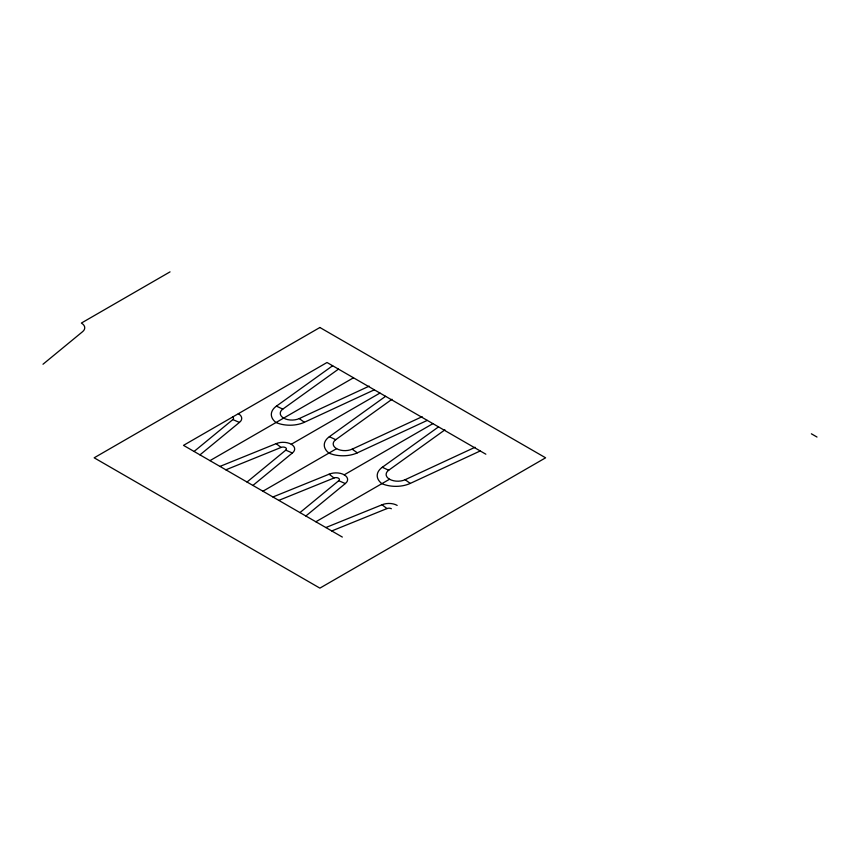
<?xml version="1.0" encoding="UTF-8"?>
<svg xmlns="http://www.w3.org/2000/svg" width="860" height="860" viewBox="0 0 860 860"><rect width="100%" height="100%" fill="white"/><g stroke="black" fill="none" stroke-linecap="round" stroke-linejoin="round"><path stroke-width="1.29" d="M43 364.242L82.442 331.799A11.567 6.676 0 0 0 81.367 323.07L170.043 271.868M194.08 451.468L232.845 419.583A3.354 1.935 0 0 0 232.533 417.046M199.971 454.865L239.424 422.421A11.567 6.676 0 0 0 238.338 413.692M247.024 482.03L285.789 450.145A3.354 1.935 0 0 0 285.477 447.619A3.354 1.935 0 0 0 281.091 447.437L225.868 469.818M252.915 485.438L292.368 452.994A11.567 6.676 0 0 0 291.282 444.265L379.959 393.063M299.968 512.592L338.733 480.719A3.354 1.935 0 0 0 338.421 478.181A3.354 1.935 0 0 0 334.035 477.999L278.812 500.38M305.859 516L345.312 483.556A11.567 6.676 0 0 0 344.226 474.827L432.902 423.636M374.337 389.816L304.375 422.281A23.07 13.319 0 0 1 276.006 422.518A23.07 13.319 0 0 1 276.415 406.135L332.637 365.747M369.198 386.129L299.237 418.583A11.674 6.74 0 0 1 283.66 418.1A11.674 6.74 0 0 1 282.811 409.113L338.485 369.112M427.28 420.389L357.319 452.844A23.07 13.319 0 0 1 328.95 453.091A23.07 13.319 0 0 1 329.358 436.708L385.581 396.31M262.923 491.21L336.604 448.662A11.674 6.74 0 0 1 335.755 439.675L391.988 399.276M480.224 450.952L410.263 483.417A23.07 13.319 0 0 1 381.883 483.653A23.07 13.319 0 0 1 382.302 467.27L438.525 426.882M315.856 521.773L389.548 479.235A11.674 6.74 0 0 1 388.698 470.237L444.921 429.849M209.98 460.637L353.492 377.787M336.604 448.662A11.674 6.74 0 0 0 352.17 449.156L422.142 416.691M389.548 479.235A11.674 6.74 0 0 0 405.114 479.719L475.085 447.254M391.364 508.744A3.354 1.935 0 0 0 386.978 508.572L331.756 530.953M219.977 466.41L276.167 443.642A11.567 6.676 0 0 1 291.282 444.265M272.921 496.983L329.111 474.204A11.567 6.676 0 0 1 344.226 474.827M325.865 527.545L382.055 504.777A11.567 6.676 0 0 1 397.169 505.4M232.845 419.583L239.424 422.421M285.789 450.145L292.368 452.994M338.733 480.719L345.312 483.556M276.415 406.135L282.811 409.113M329.358 436.708L335.755 439.675M382.302 467.27L388.698 470.237M811.378 433.805L817 437.041M485.846 454.198L327.015 362.501L183.502 445.362L342.334 537.059M405.114 479.719L410.263 483.417M352.17 449.156L357.319 452.844M299.237 418.583L304.375 422.281M382.055 504.777L386.978 508.572M329.111 474.204L334.035 477.999M276.167 443.642L281.091 447.437M319.888 327.499L94.17 457.81L319.888 588.133L545.606 457.81L319.888 327.499"/></g></svg>
